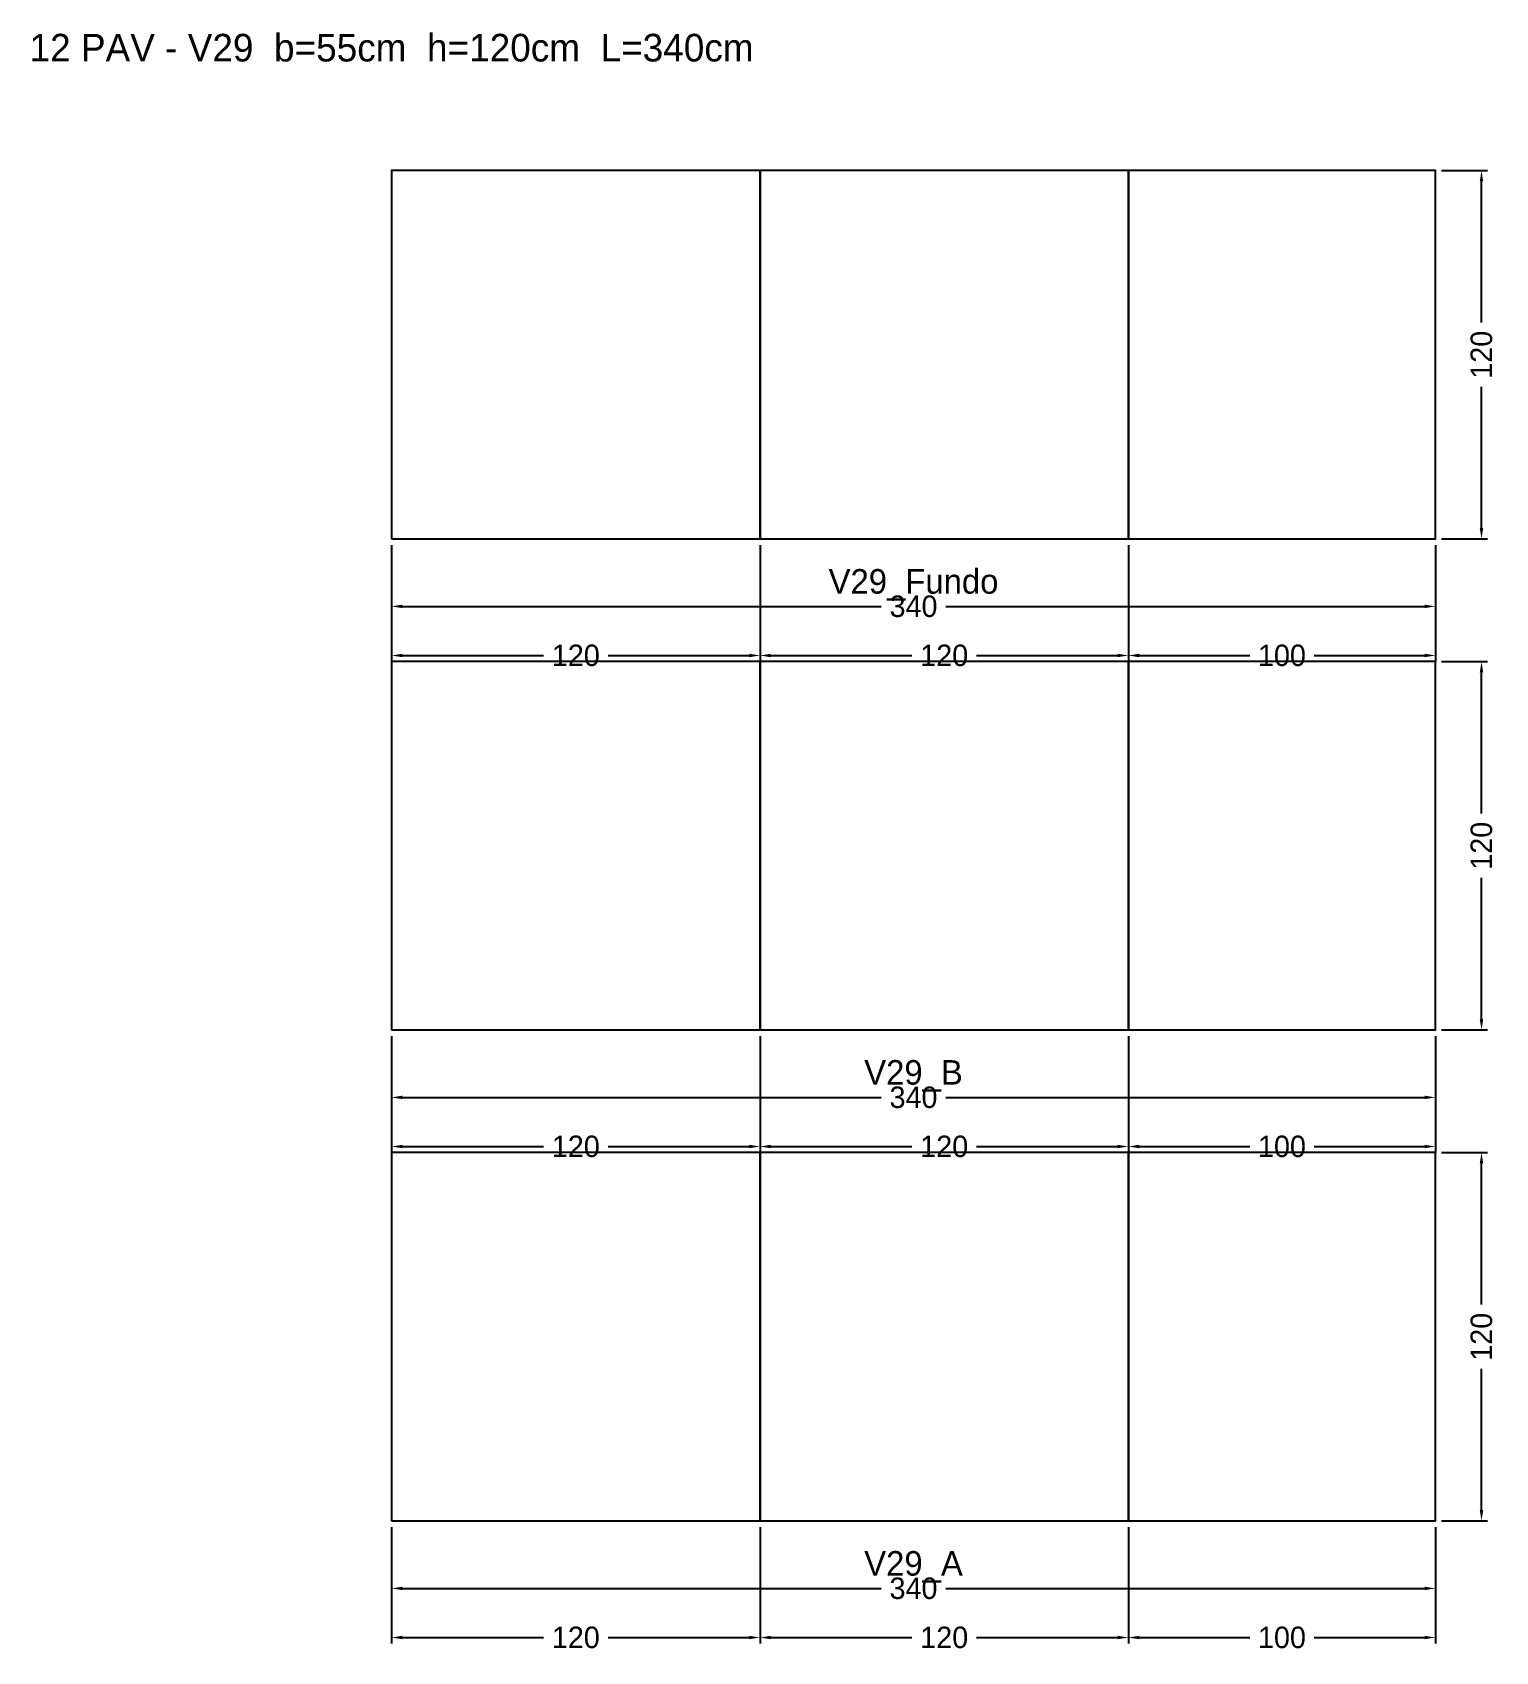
# Model space of a CAD drawing. Header units: metres. Extents: x -117 to 360, y -43 to 485.
import ezdxf

# ---------------------------------------------------------------- set-up
doc = ezdxf.new("R2010")
doc.units = ezdxf.units.M
for name, color, linetype in [('COTA', 3, 'Continuous'), ('NOMENCLATURA', 2, 'Continuous'), ('Paineis', 7, 'Continuous'), ('Texto Secao', 2, 'Continuous')]:
    doc.layers.add(name, color=color, linetype=linetype)
doc.dimstyles.new('COTA_VIG', dxfattribs={"dimtxt": 7, "dimasz": 3.5, "dimexe": 2, "dimexo": 2, "dimgap": 1.5, "dimtad": 1, "dimdec": 1, "dimcen": 2.5, "dimclrd": 3, "dimclre": 3, "dimclrt": 3, "dimazin": 3, "dimtfac": 1, "dimtmove": 0, "dimatfit": 3})

# ---------------------------------------------------------------- blocks, each defined once
blk = doc.blocks.new('_CLOSEDFILLED')
at = {"color": 0, "linetype": 'BYBLOCK'}
blk.add_solid([(-1, 0.16), (0, 0), (-1, -0.16)], dxfattribs=at)
blk = doc.blocks.new('*D1')
at = {"color": 3}
for p, q in [((0, -2), (0, -24)), ((340, -2), (340, -24)), ((3.5, -22), (159.5, -22)), ((180.5, -22), (336.5, -22))]:
    blk.add_line(p, q, dxfattribs=at)
at = {"layer": 'Defpoints'}
for p in [(0, 0), (340, 0), (0, -22)]:
    blk.add_point(p, dxfattribs=at)
at = {"layer": 'COTA', "color": 3, "xscale": 3.5, "yscale": 3.5, "rotation": 180}
blk.add_blockref('_CLOSEDFILLED', (0, -22), dxfattribs=at)
at = {"layer": 'COTA', "color": 3, "xscale": 3.5, "yscale": 3.5}
blk.add_blockref('_CLOSEDFILLED', (340, -22), dxfattribs=at)
at = {"layer": 'COTA', "color": 3, "insert": (170, -22), "char_height": 7, "attachment_point": 5}
blk.add_mtext('340', dxfattribs=at)
blk = doc.blocks.new('*D2')
at = {"color": 3}
for p, q in [((0, -2), (0, -40)), ((120, -2), (120, -40)), ((3.5, -38), (49.5, -38)), ((70.5, -38), (116.5, -38))]:
    blk.add_line(p, q, dxfattribs=at)
at = {"layer": 'Defpoints'}
for p in [(0, 0), (120, 0), (0, -38)]:
    blk.add_point(p, dxfattribs=at)
at = {"layer": 'COTA', "color": 3, "xscale": 3.5, "yscale": 3.5, "rotation": 180}
blk.add_blockref('_CLOSEDFILLED', (0, -38), dxfattribs=at)
at = {"layer": 'COTA', "color": 3, "xscale": 3.5, "yscale": 3.5}
blk.add_blockref('_CLOSEDFILLED', (120, -38), dxfattribs=at)
at = {"layer": 'COTA', "color": 3, "insert": (60, -38), "char_height": 7, "attachment_point": 5}
blk.add_mtext('120', dxfattribs=at)
blk = doc.blocks.new('*D3')
at = {"color": 3}
for p, q in [((120, -2), (120, -40)), ((240, -2), (240, -40)), ((123.5, -38), (169.5, -38)), ((190.5, -38), (236.5, -38))]:
    blk.add_line(p, q, dxfattribs=at)
at = {"layer": 'Defpoints'}
for p in [(120, 0), (240, 0), (120, -38)]:
    blk.add_point(p, dxfattribs=at)
at = {"layer": 'COTA', "color": 3, "xscale": 3.5, "yscale": 3.5, "rotation": 180}
blk.add_blockref('_CLOSEDFILLED', (120, -38), dxfattribs=at)
at = {"layer": 'COTA', "color": 3, "xscale": 3.5, "yscale": 3.5}
blk.add_blockref('_CLOSEDFILLED', (240, -38), dxfattribs=at)
at = {"layer": 'COTA', "color": 3, "insert": (180, -38), "char_height": 7, "attachment_point": 5}
blk.add_mtext('120', dxfattribs=at)
blk = doc.blocks.new('*D4')
at = {"color": 3}
for p, q in [((240, -2), (240, -40)), ((340, -2), (340, -40)), ((243.5, -38), (279.5, -38)), ((300.5, -38), (336.5, -38))]:
    blk.add_line(p, q, dxfattribs=at)
at = {"layer": 'Defpoints'}
for p in [(240, 0), (340, 0), (240, -38)]:
    blk.add_point(p, dxfattribs=at)
at = {"layer": 'COTA', "color": 3, "xscale": 3.5, "yscale": 3.5, "rotation": 180}
blk.add_blockref('_CLOSEDFILLED', (240, -38), dxfattribs=at)
at = {"layer": 'COTA', "color": 3, "xscale": 3.5, "yscale": 3.5}
blk.add_blockref('_CLOSEDFILLED', (340, -38), dxfattribs=at)
at = {"layer": 'COTA', "color": 3, "insert": (290, -38), "char_height": 7, "attachment_point": 5}
blk.add_mtext('100', dxfattribs=at)
blk = doc.blocks.new('*D5')
at = {"color": 3}
for p, q in [((342, 120), (357, 120)), ((355, 70.5), (355, 116.5)), ((355, 3.5), (355, 49.5)), ((342, 0), (357, 0))]:
    blk.add_line(p, q, dxfattribs=at)
at = {"layer": 'Defpoints'}
for p in [(340, 120), (340, 0), (355, 0)]:
    blk.add_point(p, dxfattribs=at)
at = {"layer": 'COTA', "color": 3, "xscale": 3.5, "yscale": 3.5}
for p, rotation in [((355, 120), 90), ((355, 0), 270)]:
    blk.add_blockref('_CLOSEDFILLED', p, dxfattribs=dict(at, rotation=rotation))
at = {"layer": 'COTA', "color": 3, "insert": (355, 60), "char_height": 7, "attachment_point": 5, "rotation": 90}
blk.add_mtext('120', dxfattribs=at)
blk = doc.blocks.new('*D6')
at = {"color": 3}
for p, q in [((0, 158), (0, 136)), ((340, 158), (340, 136)), ((3.5, 138), (159.5, 138)), ((180.5, 138), (336.5, 138))]:
    blk.add_line(p, q, dxfattribs=at)
at = {"layer": 'Defpoints'}
for p in [(0, 160), (340, 160), (0, 138)]:
    blk.add_point(p, dxfattribs=at)
at = {"layer": 'COTA', "color": 3, "xscale": 3.5, "yscale": 3.5, "rotation": 180}
blk.add_blockref('_CLOSEDFILLED', (0, 138), dxfattribs=at)
at = {"layer": 'COTA', "color": 3, "xscale": 3.5, "yscale": 3.5}
blk.add_blockref('_CLOSEDFILLED', (340, 138), dxfattribs=at)
at = {"layer": 'COTA', "color": 3, "insert": (170, 138), "char_height": 7, "attachment_point": 5}
blk.add_mtext('340', dxfattribs=at)
blk = doc.blocks.new('*D7')
at = {"color": 3}
for p, q in [((0, 158), (0, 120)), ((120, 158), (120, 120)), ((3.5, 122), (49.5, 122)), ((70.5, 122), (116.5, 122))]:
    blk.add_line(p, q, dxfattribs=at)
at = {"layer": 'Defpoints'}
for p in [(0, 160), (120, 160), (0, 122)]:
    blk.add_point(p, dxfattribs=at)
at = {"layer": 'COTA', "color": 3, "xscale": 3.5, "yscale": 3.5, "rotation": 180}
blk.add_blockref('_CLOSEDFILLED', (0, 122), dxfattribs=at)
at = {"layer": 'COTA', "color": 3, "xscale": 3.5, "yscale": 3.5}
blk.add_blockref('_CLOSEDFILLED', (120, 122), dxfattribs=at)
at = {"layer": 'COTA', "color": 3, "insert": (60, 122), "char_height": 7, "attachment_point": 5}
blk.add_mtext('120', dxfattribs=at)
blk = doc.blocks.new('*D8')
at = {"color": 3}
for p, q in [((120, 158), (120, 120)), ((240, 158), (240, 120)), ((123.5, 122), (169.5, 122)), ((190.5, 122), (236.5, 122))]:
    blk.add_line(p, q, dxfattribs=at)
at = {"layer": 'Defpoints'}
for p in [(120, 160), (240, 160), (120, 122)]:
    blk.add_point(p, dxfattribs=at)
at = {"layer": 'COTA', "color": 3, "xscale": 3.5, "yscale": 3.5, "rotation": 180}
blk.add_blockref('_CLOSEDFILLED', (120, 122), dxfattribs=at)
at = {"layer": 'COTA', "color": 3, "xscale": 3.5, "yscale": 3.5}
blk.add_blockref('_CLOSEDFILLED', (240, 122), dxfattribs=at)
at = {"layer": 'COTA', "color": 3, "insert": (180, 122), "char_height": 7, "attachment_point": 5}
blk.add_mtext('120', dxfattribs=at)
blk = doc.blocks.new('*D9')
at = {"color": 3}
for p, q in [((240, 158), (240, 120)), ((340, 158), (340, 120)), ((243.5, 122), (279.5, 122)), ((300.5, 122), (336.5, 122))]:
    blk.add_line(p, q, dxfattribs=at)
at = {"layer": 'Defpoints'}
for p in [(240, 160), (340, 160), (240, 122)]:
    blk.add_point(p, dxfattribs=at)
at = {"layer": 'COTA', "color": 3, "xscale": 3.5, "yscale": 3.5, "rotation": 180}
blk.add_blockref('_CLOSEDFILLED', (240, 122), dxfattribs=at)
at = {"layer": 'COTA', "color": 3, "xscale": 3.5, "yscale": 3.5}
blk.add_blockref('_CLOSEDFILLED', (340, 122), dxfattribs=at)
at = {"layer": 'COTA', "color": 3, "insert": (290, 122), "char_height": 7, "attachment_point": 5}
blk.add_mtext('100', dxfattribs=at)
blk = doc.blocks.new('*D10')
at = {"color": 3}
for p, q in [((342, 280), (357, 280)), ((355, 230.5), (355, 276.5)), ((355, 163.5), (355, 209.5)), ((342, 160), (357, 160))]:
    blk.add_line(p, q, dxfattribs=at)
at = {"layer": 'Defpoints'}
for p in [(340, 280), (340, 160), (355, 160)]:
    blk.add_point(p, dxfattribs=at)
at = {"layer": 'COTA', "color": 3, "xscale": 3.5, "yscale": 3.5}
for p, rotation in [((355, 280), 90), ((355, 160), 270)]:
    blk.add_blockref('_CLOSEDFILLED', p, dxfattribs=dict(at, rotation=rotation))
at = {"layer": 'COTA', "color": 3, "insert": (355, 220), "char_height": 7, "attachment_point": 5, "rotation": 90}
blk.add_mtext('120', dxfattribs=at)
blk = doc.blocks.new('*D11')
at = {"color": 3}
for p, q in [((0, 318), (0, 296)), ((340, 318), (340, 296)), ((3.5, 298), (159.5, 298)), ((180.5, 298), (336.5, 298))]:
    blk.add_line(p, q, dxfattribs=at)
at = {"layer": 'Defpoints'}
for p in [(0, 320), (340, 320), (0, 298)]:
    blk.add_point(p, dxfattribs=at)
at = {"layer": 'COTA', "color": 3, "xscale": 3.5, "yscale": 3.5, "rotation": 180}
blk.add_blockref('_CLOSEDFILLED', (0, 298), dxfattribs=at)
at = {"layer": 'COTA', "color": 3, "xscale": 3.5, "yscale": 3.5}
blk.add_blockref('_CLOSEDFILLED', (340, 298), dxfattribs=at)
at = {"layer": 'COTA', "color": 3, "insert": (170, 298), "char_height": 7, "attachment_point": 5}
blk.add_mtext('340', dxfattribs=at)
blk = doc.blocks.new('*D12')
at = {"color": 3}
for p, q in [((0, 318), (0, 280)), ((120, 318), (120, 280)), ((3.5, 282), (49.5, 282)), ((70.5, 282), (116.5, 282))]:
    blk.add_line(p, q, dxfattribs=at)
at = {"layer": 'Defpoints'}
for p in [(0, 320), (120, 320), (0, 282)]:
    blk.add_point(p, dxfattribs=at)
at = {"layer": 'COTA', "color": 3, "xscale": 3.5, "yscale": 3.5, "rotation": 180}
blk.add_blockref('_CLOSEDFILLED', (0, 282), dxfattribs=at)
at = {"layer": 'COTA', "color": 3, "xscale": 3.5, "yscale": 3.5}
blk.add_blockref('_CLOSEDFILLED', (120, 282), dxfattribs=at)
at = {"layer": 'COTA', "color": 3, "insert": (60, 282), "char_height": 7, "attachment_point": 5}
blk.add_mtext('120', dxfattribs=at)
blk = doc.blocks.new('*D13')
at = {"color": 3}
for p, q in [((120, 318), (120, 280)), ((240, 318), (240, 280)), ((123.5, 282), (169.5, 282)), ((190.5, 282), (236.5, 282))]:
    blk.add_line(p, q, dxfattribs=at)
at = {"layer": 'Defpoints'}
for p in [(120, 320), (240, 320), (120, 282)]:
    blk.add_point(p, dxfattribs=at)
at = {"layer": 'COTA', "color": 3, "xscale": 3.5, "yscale": 3.5, "rotation": 180}
blk.add_blockref('_CLOSEDFILLED', (120, 282), dxfattribs=at)
at = {"layer": 'COTA', "color": 3, "xscale": 3.5, "yscale": 3.5}
blk.add_blockref('_CLOSEDFILLED', (240, 282), dxfattribs=at)
at = {"layer": 'COTA', "color": 3, "insert": (180, 282), "char_height": 7, "attachment_point": 5}
blk.add_mtext('120', dxfattribs=at)
blk = doc.blocks.new('*D14')
at = {"color": 3}
for p, q in [((240, 318), (240, 280)), ((340, 318), (340, 280)), ((243.5, 282), (279.5, 282)), ((300.5, 282), (336.5, 282))]:
    blk.add_line(p, q, dxfattribs=at)
at = {"layer": 'Defpoints'}
for p in [(240, 320), (340, 320), (240, 282)]:
    blk.add_point(p, dxfattribs=at)
at = {"layer": 'COTA', "color": 3, "xscale": 3.5, "yscale": 3.5, "rotation": 180}
blk.add_blockref('_CLOSEDFILLED', (240, 282), dxfattribs=at)
at = {"layer": 'COTA', "color": 3, "xscale": 3.5, "yscale": 3.5}
blk.add_blockref('_CLOSEDFILLED', (340, 282), dxfattribs=at)
at = {"layer": 'COTA', "color": 3, "insert": (290, 282), "char_height": 7, "attachment_point": 5}
blk.add_mtext('100', dxfattribs=at)
blk = doc.blocks.new('*D15')
at = {"color": 3}
for p, q in [((342, 440), (357, 440)), ((355, 390.5), (355, 436.5)), ((355, 323.5), (355, 369.5)), ((342, 320), (357, 320))]:
    blk.add_line(p, q, dxfattribs=at)
at = {"layer": 'Defpoints'}
for p in [(340, 440), (340, 320), (355, 320)]:
    blk.add_point(p, dxfattribs=at)
at = {"layer": 'COTA', "color": 3, "xscale": 3.5, "yscale": 3.5}
for p, rotation in [((355, 440), 90), ((355, 320), 270)]:
    blk.add_blockref('_CLOSEDFILLED', p, dxfattribs=dict(at, rotation=rotation))
at = {"layer": 'COTA', "color": 3, "insert": (355, 380), "char_height": 7, "attachment_point": 5, "rotation": 90}
blk.add_mtext('120', dxfattribs=at)

msp = doc.modelspace()

# ---------------------------------------------------------------- linework, layer by layer
at = {"layer": 'Paineis'}
for points in [[(0, 320), (120, 320), (120, 440), (0, 440)], [(120, 320), (240, 320), (240, 440), (120, 440)], [(240, 320), (340, 320), (340, 440), (240, 440)], [(0, 160), (120, 160), (120, 280), (0, 280)], [(120, 160), (240, 160), (240, 280), (120, 280)], [(240, 160), (340, 160), (340, 280), (240, 280)], [(0, 0), (120, 0), (120, 120), (0, 120)], [(120, 0), (240, 0), (240, 120), (120, 120)], [(240, 0), (340, 0), (340, 120), (240, 120)]]:
    msp.add_lwpolyline(points, close=True, dxfattribs=at)

# ---------------------------------------------------------------- texts
at = {"layer": 'NOMENCLATURA', "insert": (0, 480), "char_height": 9, "width": 360, "attachment_point": 5}
msp.add_mtext('12 PAV - V29  b=55cm  h=120cm  L=340cm', dxfattribs=at)
at = {"layer": 'Texto Secao', "char_height": 8, "width": 360, "attachment_point": 5}
for s, insert in [('V29_Fundo', (170, 305)), ('V29_B', (170, 145)), ('V29_A', (170, -15))]:
    msp.add_mtext(s, dxfattribs=dict(at, insert=insert))

# ---------------------------------------------------------------- dimensions: what is measured, and where the dimension line sits
at = {"layer": 'COTA'}
for base, p1, p2, picture, middle in [((355, 320), (340, 320), (340, 440), '*D15', (355, 380)), ((355, 160), (340, 160), (340, 280), '*D10', (355, 220)), ((355, 0), (340, 0), (340, 120), '*D5', (355, 60))]:
    dim = msp.add_linear_dim(base=base, p1=p1, p2=p2, angle=90, dimstyle='COTA_VIG', dxfattribs=at)
    dim.commit()
    dim.dimension.update_dxf_attribs({"geometry": picture, "text_midpoint": middle})
for base, p1, p2, picture, middle in [((0, 298), (0, 320), (340, 320), '*D11', (170, 298)), ((0, 282), (0, 320), (120, 320), '*D12', (60, 282)), ((120, 282), (120, 320), (240, 320), '*D13', (180, 282)), ((240, 282), (240, 320), (340, 320), '*D14', (290, 282)), ((0, 138), (0, 160), (340, 160), '*D6', (170, 138)), ((0, 122), (0, 160), (120, 160), '*D7', (60, 122)), ((120, 122), (120, 160), (240, 160), '*D8', (180, 122)), ((240, 122), (240, 160), (340, 160), '*D9', (290, 122)), ((0, -22), (0, 0), (340, 0), '*D1', (170, -22)), ((0, -38), (0, 0), (120, 0), '*D2', (60, -38)), ((120, -38), (120, 0), (240, 0), '*D3', (180, -38)), ((240, -38), (240, 0), (340, 0), '*D4', (290, -38))]:
    dim = msp.add_linear_dim(base=base, p1=p1, p2=p2, dimstyle='COTA_VIG', dxfattribs=at)
    dim.commit()
    dim.dimension.update_dxf_attribs({"geometry": picture, "text_midpoint": middle})

doc.saveas('drawing.dxf')
